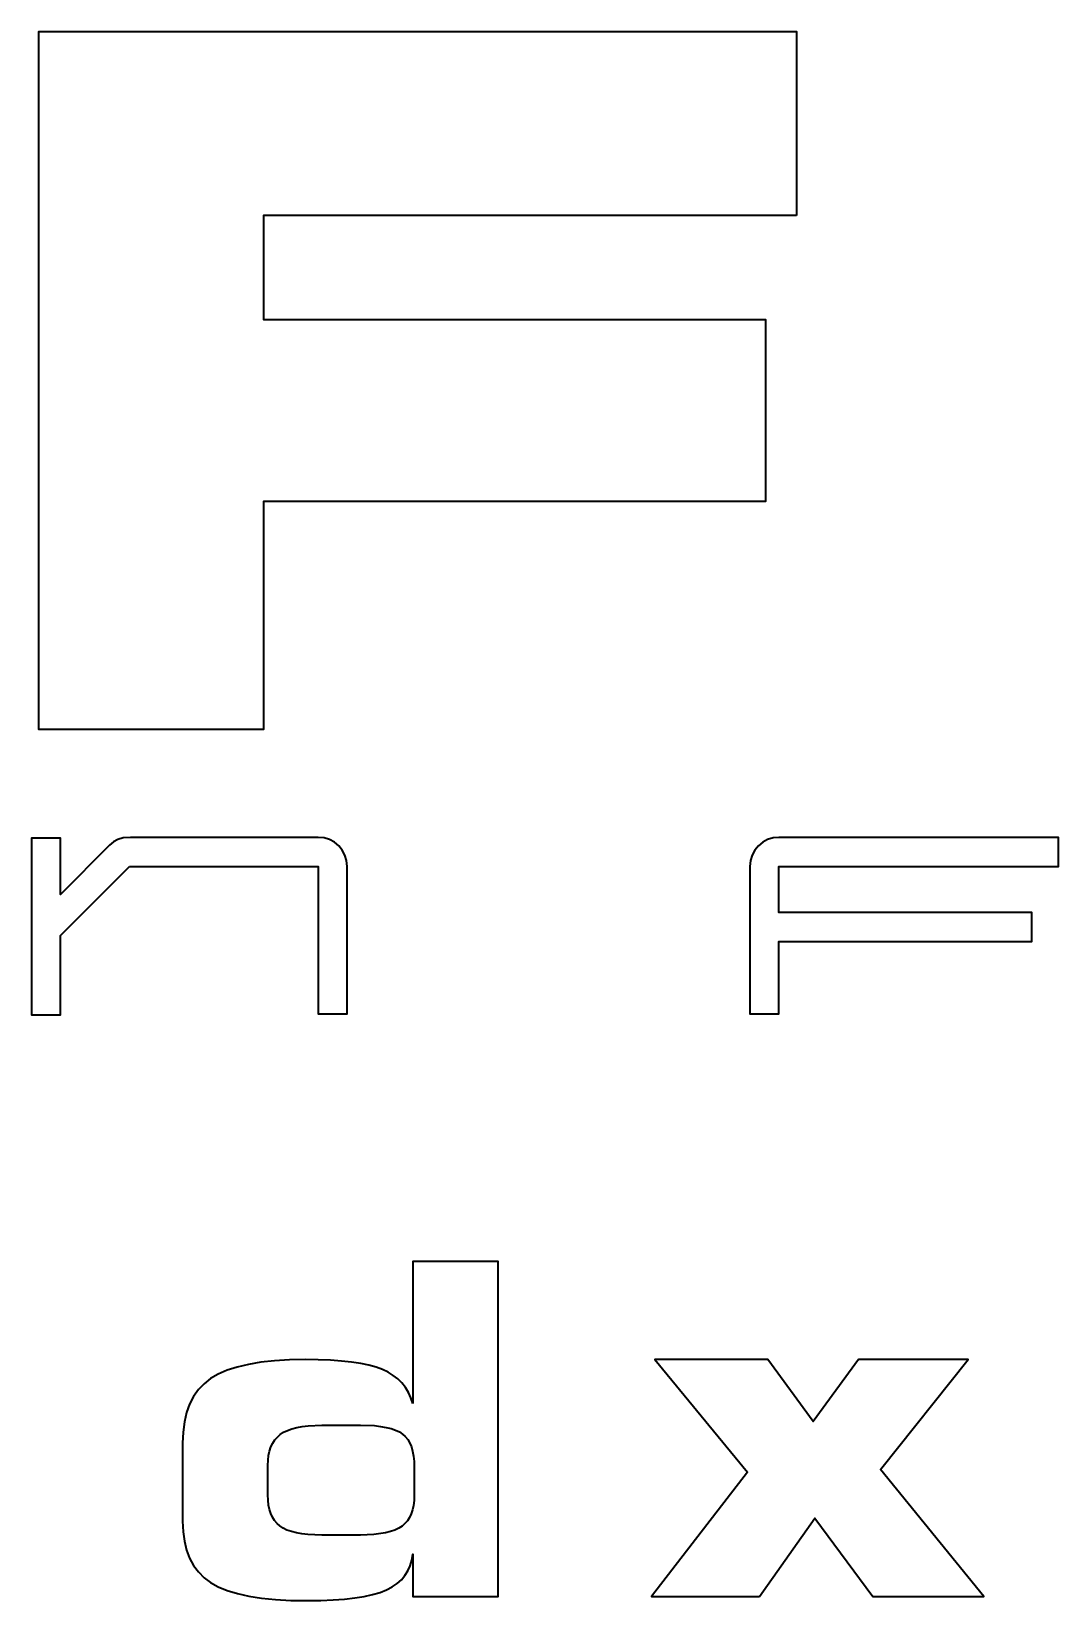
# Model space of a CAD drawing. Header units: centimetres. Extents: x -9.7 to 9.7, y -8.7 to 8.7.
# Drawn here: x 6.068 to 6.709, y 7.549 to 8.528 of the extents above; entities that cross this region are included whole.
import ezdxf

# ---------------------------------------------------------------- set-up
doc = ezdxf.new("R2010")
doc.units = ezdxf.units.CM
doc.header["$MEASUREMENT"] = 0
doc.layers.add('layer 1', color=7, linetype='Continuous')

msp = doc.modelspace()

# ---------------------------------------------------------------- linework, layer by layer
at = {"layer": 'layer 1', "color": 250, "lineweight": 35}
for points, knots in [([(6.54561, 8.41337), (6.54561, 8.41337), (6.54561, 8.52812), (6.54561, 8.52812), (6.54561, 8.52812), (6.54561, 8.52812), (6.07308, 8.52812), (6.07308, 8.52812), (6.07308, 8.52812), (6.07308, 8.52812), (6.07308, 8.09273), (6.07308, 8.09273), (6.07308, 8.09273), (6.07308, 8.09273), (6.21316, 8.09273), (6.21316, 8.09273), (6.21316, 8.09273), (6.21316, 8.09273), (6.21316, 8.23489), (6.21316, 8.23489), (6.21316, 8.23489), (6.21316, 8.23489), (6.52632, 8.23489), (6.52632, 8.23489), (6.52632, 8.23489), (6.52632, 8.23489), (6.52632, 8.34852), (6.52632, 8.34852), (6.52632, 8.34852), (6.52632, 8.34852), (6.21316, 8.34852), (6.21316, 8.34852), (6.21316, 8.34852), (6.21316, 8.34852), (6.21316, 8.41337), (6.21316, 8.41337), (6.21316, 8.41337), (6.21316, 8.41337), (6.54561, 8.41337), (6.54561, 8.41337)], [0, 0, 0, 0, 0.090909, 0.090909, 0.090909, 0.090909, 0.181818, 0.181818, 0.181818, 0.181818, 0.272727, 0.272727, 0.272727, 0.272727, 0.363636, 0.363636, 0.363636, 0.363636, 0.454545, 0.454545, 0.454545, 0.454545, 0.545455, 0.545455, 0.545455, 0.545455, 0.636364, 0.636364, 0.636364, 0.636364, 0.727273, 0.727273, 0.727273, 0.727273, 0.818182, 0.818182, 0.818182, 0.818182, 1, 1, 1, 1]), ([(6.12958, 8.00732), (6.12958, 8.00732), (6.08648, 7.96423), (6.08648, 7.96423), (6.08648, 7.96423), (6.08648, 7.96423), (6.08648, 7.91478), (6.08648, 7.91478), (6.08648, 7.91478), (6.08648, 7.91478), (6.06839, 7.91478), (6.06839, 7.91478), (6.06839, 7.91478), (6.06839, 7.91478), (6.06839, 8.02483), (6.06839, 8.02483), (6.06839, 8.02483), (6.06839, 8.02483), (6.08648, 8.02483), (6.08648, 8.02483), (6.08648, 8.02483), (6.08648, 8.02483), (6.08648, 7.98982), (6.08648, 7.98982), (6.08648, 7.98982), (6.08648, 7.98982), (6.11721, 8.02053), (6.11721, 8.02053), (6.11721, 8.02053), (6.11721, 8.02053), (6.11958, 8.02259), (6.11958, 8.02259), (6.11958, 8.02259), (6.11958, 8.02259), (6.12231, 8.02412), (6.12231, 8.02412), (6.12231, 8.02412), (6.12231, 8.02412), (6.12574, 8.02508), (6.12574, 8.02508), (6.12574, 8.02508), (6.12574, 8.02508), (6.1302, 8.02542), (6.1302, 8.02542), (6.1302, 8.02542), (6.1302, 8.02542), (6.24734, 8.02542), (6.24734, 8.02542), (6.24734, 8.02542), (6.24734, 8.02542), (6.25098, 8.02505), (6.25098, 8.02505), (6.25098, 8.02505), (6.25098, 8.02505), (6.25438, 8.02399), (6.25438, 8.02399), (6.25438, 8.02399), (6.25438, 8.02399), (6.25745, 8.02233), (6.25745, 8.02233), (6.25745, 8.02233), (6.25745, 8.02233), (6.26013, 8.02011), (6.26013, 8.02011), (6.26013, 8.02011), (6.26013, 8.02011), (6.26233, 8.01744), (6.26233, 8.01744), (6.26233, 8.01744), (6.26233, 8.01744), (6.264, 8.01436), (6.264, 8.01436), (6.264, 8.01436), (6.264, 8.01436), (6.26505, 8.01096), (6.26505, 8.01096), (6.26505, 8.01096), (6.26505, 8.01096), (6.26542, 8.00732), (6.26542, 8.00732), (6.26542, 8.00732), (6.26542, 8.00732), (6.26542, 7.91537), (6.26542, 7.91537), (6.26542, 7.91537), (6.26542, 7.91537), (6.24734, 7.91537), (6.24734, 7.91537), (6.24734, 7.91537), (6.24734, 7.91537), (6.24734, 7.98924), (6.24734, 7.98924), (6.24734, 7.98924), (6.24734, 7.98924), (6.24734, 8.00732), (6.24734, 8.00732), (6.24734, 8.00732), (6.24734, 8.00732), (6.22925, 8.00732), (6.22925, 8.00732), (6.22925, 8.00732), (6.22925, 8.00732), (6.14076, 8.00732), (6.14076, 8.00732), (6.14076, 8.00732), (6.14076, 8.00732), (6.12958, 8.00732), (6.12958, 8.00732)], [0, 0, 0, 0, 0.035714, 0.035714, 0.035714, 0.035714, 0.071429, 0.071429, 0.071429, 0.071429, 0.107143, 0.107143, 0.107143, 0.107143, 0.142857, 0.142857, 0.142857, 0.142857, 0.178571, 0.178571, 0.178571, 0.178571, 0.214286, 0.214286, 0.214286, 0.214286, 0.25, 0.25, 0.25, 0.25, 0.285714, 0.285714, 0.285714, 0.285714, 0.321429, 0.321429, 0.321429, 0.321429, 0.357143, 0.357143, 0.357143, 0.357143, 0.392857, 0.392857, 0.392857, 0.392857, 0.428571, 0.428571, 0.428571, 0.428571, 0.464286, 0.464286, 0.464286, 0.464286, 0.5, 0.5, 0.5, 0.5, 0.535714, 0.535714, 0.535714, 0.535714, 0.571429, 0.571429, 0.571429, 0.571429, 0.607143, 0.607143, 0.607143, 0.607143, 0.642857, 0.642857, 0.642857, 0.642857, 0.678571, 0.678571, 0.678571, 0.678571, 0.714286, 0.714286, 0.714286, 0.714286, 0.75, 0.75, 0.75, 0.75, 0.785714, 0.785714, 0.785714, 0.785714, 0.821429, 0.821429, 0.821429, 0.821429, 0.857143, 0.857143, 0.857143, 0.857143, 0.892857, 0.892857, 0.892857, 0.892857, 0.928571, 0.928571, 0.928571, 0.928571, 1, 1, 1, 1]), ([(6.51663, 8.00732), (6.51663, 8.00732), (6.517, 8.01096), (6.517, 8.01096), (6.517, 8.01096), (6.517, 8.01096), (6.51805, 8.01436), (6.51805, 8.01436), (6.51805, 8.01436), (6.51805, 8.01436), (6.51972, 8.01744), (6.51972, 8.01744), (6.51972, 8.01744), (6.51972, 8.01744), (6.52193, 8.02011), (6.52193, 8.02011), (6.52193, 8.02011), (6.52193, 8.02011), (6.5246, 8.02233), (6.5246, 8.02233), (6.5246, 8.02233), (6.5246, 8.02233), (6.52768, 8.02399), (6.52768, 8.02399), (6.52768, 8.02399), (6.52768, 8.02399), (6.53107, 8.02505), (6.53107, 8.02505), (6.53107, 8.02505), (6.53107, 8.02505), (6.53472, 8.02542), (6.53472, 8.02542), (6.53472, 8.02542), (6.53472, 8.02542), (6.70923, 8.02542), (6.70923, 8.02542), (6.70923, 8.02542), (6.70923, 8.02542), (6.70923, 8.00732), (6.70923, 8.00732), (6.70923, 8.00732), (6.70923, 8.00732), (6.55282, 8.00732), (6.55282, 8.00732), (6.55282, 8.00732), (6.55282, 8.00732), (6.53472, 8.00732), (6.53472, 8.00732), (6.53472, 8.00732), (6.53472, 8.00732), (6.53472, 7.98924), (6.53472, 7.98924), (6.53472, 7.98924), (6.53472, 7.98924), (6.53472, 7.97858), (6.53472, 7.97858), (6.53472, 7.97858), (6.53472, 7.97858), (6.69262, 7.97858), (6.69262, 7.97858), (6.69262, 7.97858), (6.69262, 7.97858), (6.69262, 7.9605), (6.69262, 7.9605), (6.69262, 7.9605), (6.69262, 7.9605), (6.53472, 7.9605), (6.53472, 7.9605), (6.53472, 7.9605), (6.53472, 7.9605), (6.53472, 7.91537), (6.53472, 7.91537), (6.53472, 7.91537), (6.53472, 7.91537), (6.51663, 7.91537), (6.51663, 7.91537), (6.51663, 7.91537), (6.51663, 7.91537), (6.51663, 8.00732), (6.51663, 8.00732)], [0, 0, 0, 0, 0.047619, 0.047619, 0.047619, 0.047619, 0.095238, 0.095238, 0.095238, 0.095238, 0.142857, 0.142857, 0.142857, 0.142857, 0.190476, 0.190476, 0.190476, 0.190476, 0.238095, 0.238095, 0.238095, 0.238095, 0.285714, 0.285714, 0.285714, 0.285714, 0.333333, 0.333333, 0.333333, 0.333333, 0.380952, 0.380952, 0.380952, 0.380952, 0.428571, 0.428571, 0.428571, 0.428571, 0.47619, 0.47619, 0.47619, 0.47619, 0.52381, 0.52381, 0.52381, 0.52381, 0.571429, 0.571429, 0.571429, 0.571429, 0.619048, 0.619048, 0.619048, 0.619048, 0.666667, 0.666667, 0.666667, 0.666667, 0.714286, 0.714286, 0.714286, 0.714286, 0.761905, 0.761905, 0.761905, 0.761905, 0.809524, 0.809524, 0.809524, 0.809524, 0.857143, 0.857143, 0.857143, 0.857143, 0.904762, 0.904762, 0.904762, 0.904762, 1, 1, 1, 1]), ([(6.30641, 7.67233), (6.30641, 7.67233), (6.30641, 7.76089), (6.30641, 7.76089), (6.30641, 7.76089), (6.30641, 7.76089), (6.35959, 7.76089), (6.35959, 7.76089), (6.35959, 7.76089), (6.35959, 7.76089), (6.35959, 7.55196), (6.35959, 7.55196), (6.35959, 7.55196), (6.35959, 7.55196), (6.30641, 7.55196), (6.30641, 7.55196), (6.30641, 7.55196), (6.30641, 7.55196), (6.30641, 7.57839), (6.30641, 7.57839), (6.30641, 7.57839), (6.30641, 7.57839), (6.3058, 7.57463), (6.3058, 7.57463), (6.3058, 7.57463), (6.3058, 7.57463), (6.30476, 7.57113), (6.30476, 7.57113), (6.30476, 7.57113), (6.30476, 7.57113), (6.30332, 7.56793), (6.30332, 7.56793), (6.30332, 7.56793), (6.30332, 7.56793), (6.30147, 7.56499), (6.30147, 7.56499), (6.30147, 7.56499), (6.30147, 7.56499), (6.2992, 7.56235), (6.2992, 7.56235), (6.2992, 7.56235), (6.2992, 7.56235), (6.29652, 7.55998), (6.29652, 7.55998), (6.29652, 7.55998), (6.29652, 7.55998), (6.29344, 7.55789), (6.29344, 7.55789), (6.29344, 7.55789), (6.29344, 7.55789), (6.28994, 7.55608), (6.28994, 7.55608), (6.28994, 7.55608), (6.28994, 7.55608), (6.28593, 7.55452), (6.28593, 7.55452), (6.28593, 7.55452), (6.28593, 7.55452), (6.2813, 7.55316), (6.2813, 7.55316), (6.2813, 7.55316), (6.2813, 7.55316), (6.27606, 7.552), (6.27606, 7.552), (6.27606, 7.552), (6.27606, 7.552), (6.2702, 7.55106), (6.2702, 7.55106), (6.2702, 7.55106), (6.2702, 7.55106), (6.26372, 7.55032), (6.26372, 7.55032), (6.26372, 7.55032), (6.26372, 7.55032), (6.25663, 7.54979), (6.25663, 7.54979), (6.25663, 7.54979), (6.25663, 7.54979), (6.24892, 7.54948), (6.24892, 7.54948), (6.24892, 7.54948), (6.24892, 7.54948), (6.24061, 7.54938), (6.24061, 7.54938), (6.24061, 7.54938), (6.24061, 7.54938), (6.23027, 7.54955), (6.23027, 7.54955), (6.23027, 7.54955), (6.23027, 7.54955), (6.22072, 7.55008), (6.22072, 7.55008), (6.22072, 7.55008), (6.22072, 7.55008), (6.21199, 7.55095), (6.21199, 7.55095), (6.21199, 7.55095), (6.21199, 7.55095), (6.20403, 7.55219), (6.20403, 7.55219), (6.20403, 7.55219), (6.20403, 7.55219), (6.19689, 7.55377), (6.19689, 7.55377), (6.19689, 7.55377), (6.19689, 7.55377), (6.19053, 7.5557), (6.19053, 7.5557), (6.19053, 7.5557), (6.19053, 7.5557), (6.18497, 7.55799), (6.18497, 7.55799), (6.18497, 7.55799), (6.18497, 7.55799), (6.18021, 7.56063), (6.18021, 7.56063), (6.18021, 7.56063), (6.18021, 7.56063), (6.17612, 7.56367), (6.17612, 7.56367), (6.17612, 7.56367), (6.17612, 7.56367), (6.17257, 7.56723), (6.17257, 7.56723), (6.17257, 7.56723), (6.17257, 7.56723), (6.16957, 7.57127), (6.16957, 7.57127), (6.16957, 7.57127), (6.16957, 7.57127), (6.16712, 7.57581), (6.16712, 7.57581), (6.16712, 7.57581), (6.16712, 7.57581), (6.1652, 7.58084), (6.1652, 7.58084), (6.1652, 7.58084), (6.1652, 7.58084), (6.16384, 7.58636), (6.16384, 7.58636), (6.16384, 7.58636), (6.16384, 7.58636), (6.16301, 7.59236), (6.16301, 7.59236), (6.16301, 7.59236), (6.16301, 7.59236), (6.16274, 7.59886), (6.16274, 7.59886), (6.16274, 7.59886), (6.16274, 7.59886), (6.16274, 7.64766), (6.16274, 7.64766), (6.16274, 7.64766), (6.16274, 7.64766), (6.16301, 7.65451), (6.16301, 7.65451), (6.16301, 7.65451), (6.16301, 7.65451), (6.16384, 7.66084), (6.16384, 7.66084), (6.16384, 7.66084), (6.16384, 7.66084), (6.1652, 7.66665), (6.1652, 7.66665), (6.1652, 7.66665), (6.1652, 7.66665), (6.16712, 7.67194), (6.16712, 7.67194), (6.16712, 7.67194), (6.16712, 7.67194), (6.16957, 7.67672), (6.16957, 7.67672), (6.16957, 7.67672), (6.16957, 7.67672), (6.17257, 7.68096), (6.17257, 7.68096), (6.17257, 7.68096), (6.17257, 7.68096), (6.17612, 7.68469), (6.17612, 7.68469), (6.17612, 7.68469), (6.17612, 7.68469), (6.18021, 7.6879), (6.18021, 7.6879), (6.18021, 7.6879), (6.18021, 7.6879), (6.18496, 7.69065), (6.18496, 7.69065), (6.18496, 7.69065), (6.18496, 7.69065), (6.19047, 7.69305), (6.19047, 7.69305), (6.19047, 7.69305), (6.19047, 7.69305), (6.19674, 7.69507), (6.19674, 7.69507), (6.19674, 7.69507), (6.19674, 7.69507), (6.20379, 7.69673), (6.20379, 7.69673), (6.20379, 7.69673), (6.20379, 7.69673), (6.2116, 7.69802), (6.2116, 7.69802), (6.2116, 7.69802), (6.2116, 7.69802), (6.22016, 7.69894), (6.22016, 7.69894), (6.22016, 7.69894), (6.22016, 7.69894), (6.2295, 7.6995), (6.2295, 7.6995), (6.2295, 7.6995), (6.2295, 7.6995), (6.23961, 7.69967), (6.23961, 7.69967), (6.23961, 7.69967), (6.23961, 7.69967), (6.25506, 7.69928), (6.25506, 7.69928), (6.25506, 7.69928), (6.25506, 7.69928), (6.26192, 7.69881), (6.26192, 7.69881), (6.26192, 7.69881), (6.26192, 7.69881), (6.2682, 7.69812), (6.2682, 7.69812), (6.2682, 7.69812), (6.2682, 7.69812), (6.27388, 7.69726), (6.27388, 7.69726), (6.27388, 7.69726), (6.27388, 7.69726), (6.27899, 7.69619), (6.27899, 7.69619), (6.27899, 7.69619), (6.27899, 7.69619), (6.28351, 7.69494), (6.28351, 7.69494), (6.28351, 7.69494), (6.28351, 7.69494), (6.28744, 7.69349), (6.28744, 7.69349), (6.28744, 7.69349), (6.28744, 7.69349), (6.29095, 7.69181), (6.29095, 7.69181), (6.29095, 7.69181), (6.29095, 7.69181), (6.29413, 7.68985), (6.29413, 7.68985), (6.29413, 7.68985), (6.29413, 7.68985), (6.29698, 7.68763), (6.29698, 7.68763), (6.29698, 7.68763), (6.29698, 7.68763), (6.2995, 7.68513), (6.2995, 7.68513), (6.2995, 7.68513), (6.2995, 7.68513), (6.3017, 7.68234), (6.3017, 7.68234), (6.3017, 7.68234), (6.3017, 7.68234), (6.30359, 7.67928), (6.30359, 7.67928), (6.30359, 7.67928), (6.30359, 7.67928), (6.30516, 7.67595), (6.30516, 7.67595), (6.30516, 7.67595), (6.30516, 7.67595), (6.30641, 7.67233), (6.30641, 7.67233)], [0, 0, 0, 0, 0.014286, 0.014286, 0.014286, 0.014286, 0.028571, 0.028571, 0.028571, 0.028571, 0.042857, 0.042857, 0.042857, 0.042857, 0.057143, 0.057143, 0.057143, 0.057143, 0.071429, 0.071429, 0.071429, 0.071429, 0.085714, 0.085714, 0.085714, 0.085714, 0.1, 0.1, 0.1, 0.1, 0.114286, 0.114286, 0.114286, 0.114286, 0.128571, 0.128571, 0.128571, 0.128571, 0.142857, 0.142857, 0.142857, 0.142857, 0.157143, 0.157143, 0.157143, 0.157143, 0.171429, 0.171429, 0.171429, 0.171429, 0.185714, 0.185714, 0.185714, 0.185714, 0.2, 0.2, 0.2, 0.2, 0.214286, 0.214286, 0.214286, 0.214286, 0.228571, 0.228571, 0.228571, 0.228571, 0.242857, 0.242857, 0.242857, 0.242857, 0.257143, 0.257143, 0.257143, 0.257143, 0.271429, 0.271429, 0.271429, 0.271429, 0.285714, 0.285714, 0.285714, 0.285714, 0.3, 0.3, 0.3, 0.3, 0.314286, 0.314286, 0.314286, 0.314286, 0.328571, 0.328571, 0.328571, 0.328571, 0.342857, 0.342857, 0.342857, 0.342857, 0.357143, 0.357143, 0.357143, 0.357143, 0.371429, 0.371429, 0.371429, 0.371429, 0.385714, 0.385714, 0.385714, 0.385714, 0.4, 0.4, 0.4, 0.4, 0.414286, 0.414286, 0.414286, 0.414286, 0.428571, 0.428571, 0.428571, 0.428571, 0.442857, 0.442857, 0.442857, 0.442857, 0.457143, 0.457143, 0.457143, 0.457143, 0.471429, 0.471429, 0.471429, 0.471429, 0.485714, 0.485714, 0.485714, 0.485714, 0.5, 0.5, 0.5, 0.5, 0.514286, 0.514286, 0.514286, 0.514286, 0.528571, 0.528571, 0.528571, 0.528571, 0.542857, 0.542857, 0.542857, 0.542857, 0.557143, 0.557143, 0.557143, 0.557143, 0.571429, 0.571429, 0.571429, 0.571429, 0.585714, 0.585714, 0.585714, 0.585714, 0.6, 0.6, 0.6, 0.6, 0.614286, 0.614286, 0.614286, 0.614286, 0.628571, 0.628571, 0.628571, 0.628571, 0.642857, 0.642857, 0.642857, 0.642857, 0.657143, 0.657143, 0.657143, 0.657143, 0.671429, 0.671429, 0.671429, 0.671429, 0.685714, 0.685714, 0.685714, 0.685714, 0.7, 0.7, 0.7, 0.7, 0.714286, 0.714286, 0.714286, 0.714286, 0.728571, 0.728571, 0.728571, 0.728571, 0.742857, 0.742857, 0.742857, 0.742857, 0.757143, 0.757143, 0.757143, 0.757143, 0.771429, 0.771429, 0.771429, 0.771429, 0.785714, 0.785714, 0.785714, 0.785714, 0.8, 0.8, 0.8, 0.8, 0.814286, 0.814286, 0.814286, 0.814286, 0.828571, 0.828571, 0.828571, 0.828571, 0.842857, 0.842857, 0.842857, 0.842857, 0.857143, 0.857143, 0.857143, 0.857143, 0.871429, 0.871429, 0.871429, 0.871429, 0.885714, 0.885714, 0.885714, 0.885714, 0.9, 0.9, 0.9, 0.9, 0.914286, 0.914286, 0.914286, 0.914286, 0.928571, 0.928571, 0.928571, 0.928571, 0.942857, 0.942857, 0.942857, 0.942857, 0.957143, 0.957143, 0.957143, 0.957143, 0.971429, 0.971429, 0.971429, 0.971429, 1, 1, 1, 1]), ([(6.52253, 7.55196), (6.52253, 7.55196), (6.45529, 7.55196), (6.45529, 7.55196), (6.45529, 7.55196), (6.45529, 7.55196), (6.51511, 7.62956), (6.51511, 7.62956), (6.51511, 7.62956), (6.51511, 7.62956), (6.45725, 7.69967), (6.45725, 7.69967), (6.45725, 7.69967), (6.45725, 7.69967), (6.52772, 7.69967), (6.52772, 7.69967), (6.52772, 7.69967), (6.52772, 7.69967), (6.55607, 7.66112), (6.55607, 7.66112), (6.55607, 7.66112), (6.55607, 7.66112), (6.58432, 7.69967), (6.58432, 7.69967), (6.58432, 7.69967), (6.58432, 7.69967), (6.65282, 7.69967), (6.65282, 7.69967), (6.65282, 7.69967), (6.65282, 7.69967), (6.59806, 7.63123), (6.59806, 7.63123), (6.59806, 7.63123), (6.59806, 7.63123), (6.66249, 7.55196), (6.66249, 7.55196), (6.66249, 7.55196), (6.66249, 7.55196), (6.59327, 7.55196), (6.59327, 7.55196), (6.59327, 7.55196), (6.59327, 7.55196), (6.55707, 7.60078), (6.55707, 7.60078), (6.55707, 7.60078), (6.55707, 7.60078), (6.52253, 7.55196), (6.52253, 7.55196)], [0, 0, 0, 0, 0.076923, 0.076923, 0.076923, 0.076923, 0.153846, 0.153846, 0.153846, 0.153846, 0.230769, 0.230769, 0.230769, 0.230769, 0.307692, 0.307692, 0.307692, 0.307692, 0.384615, 0.384615, 0.384615, 0.384615, 0.461538, 0.461538, 0.461538, 0.461538, 0.538462, 0.538462, 0.538462, 0.538462, 0.615385, 0.615385, 0.615385, 0.615385, 0.692308, 0.692308, 0.692308, 0.692308, 0.769231, 0.769231, 0.769231, 0.769231, 0.846154, 0.846154, 0.846154, 0.846154, 1, 1, 1, 1]), ([(6.27362, 7.59019), (6.27362, 7.59019), (6.28213, 7.59055), (6.28213, 7.59055), (6.28213, 7.59055), (6.28213, 7.59055), (6.28931, 7.59162), (6.28931, 7.59162), (6.28931, 7.59162), (6.28931, 7.59162), (6.29239, 7.59242), (6.29239, 7.59242), (6.29239, 7.59242), (6.29239, 7.59242), (6.29513, 7.59339), (6.29513, 7.59339), (6.29513, 7.59339), (6.29513, 7.59339), (6.29755, 7.59455), (6.29755, 7.59455), (6.29755, 7.59455), (6.29755, 7.59455), (6.29962, 7.59588), (6.29962, 7.59588), (6.29962, 7.59588), (6.29962, 7.59588), (6.30141, 7.59742), (6.30141, 7.59742), (6.30141, 7.59742), (6.30141, 7.59742), (6.30296, 7.59921), (6.30296, 7.59921), (6.30296, 7.59921), (6.30296, 7.59921), (6.30428, 7.60123), (6.30428, 7.60123), (6.30428, 7.60123), (6.30428, 7.60123), (6.30535, 7.6035), (6.30535, 7.6035), (6.30535, 7.6035), (6.30535, 7.6035), (6.3062, 7.60601), (6.3062, 7.60601), (6.3062, 7.60601), (6.3062, 7.60601), (6.3068, 7.60877), (6.3068, 7.60877), (6.3068, 7.60877), (6.3068, 7.60877), (6.30716, 7.61175), (6.30716, 7.61175), (6.30716, 7.61175), (6.30716, 7.61175), (6.30729, 7.61499), (6.30729, 7.61499), (6.30729, 7.61499), (6.30729, 7.61499), (6.30729, 7.63266), (6.30729, 7.63266), (6.30729, 7.63266), (6.30729, 7.63266), (6.30717, 7.63624), (6.30717, 7.63624), (6.30717, 7.63624), (6.30717, 7.63624), (6.30682, 7.63953), (6.30682, 7.63953), (6.30682, 7.63953), (6.30682, 7.63953), (6.30625, 7.64253), (6.30625, 7.64253), (6.30625, 7.64253), (6.30625, 7.64253), (6.30545, 7.64524), (6.30545, 7.64524), (6.30545, 7.64524), (6.30545, 7.64524), (6.30442, 7.64766), (6.30442, 7.64766), (6.30442, 7.64766), (6.30442, 7.64766), (6.30316, 7.6498), (6.30316, 7.6498), (6.30316, 7.6498), (6.30316, 7.6498), (6.30167, 7.65166), (6.30167, 7.65166), (6.30167, 7.65166), (6.30167, 7.65166), (6.29995, 7.65322), (6.29995, 7.65322), (6.29995, 7.65322), (6.29995, 7.65322), (6.29795, 7.65455), (6.29795, 7.65455), (6.29795, 7.65455), (6.29795, 7.65455), (6.29559, 7.6557), (6.29559, 7.6557), (6.29559, 7.6557), (6.29559, 7.6557), (6.29285, 7.65666), (6.29285, 7.65666), (6.29285, 7.65666), (6.29285, 7.65666), (6.28974, 7.65745), (6.28974, 7.65745), (6.28974, 7.65745), (6.28974, 7.65745), (6.28627, 7.65808), (6.28627, 7.65808), (6.28627, 7.65808), (6.28627, 7.65808), (6.28242, 7.65851), (6.28242, 7.65851), (6.28242, 7.65851), (6.28242, 7.65851), (6.27362, 7.65886), (6.27362, 7.65886), (6.27362, 7.65886), (6.27362, 7.65886), (6.24951, 7.65886), (6.24951, 7.65886), (6.24951, 7.65886), (6.24951, 7.65886), (6.24114, 7.65849), (6.24114, 7.65849), (6.24114, 7.65849), (6.24114, 7.65849), (6.23742, 7.65803), (6.23742, 7.65803), (6.23742, 7.65803), (6.23742, 7.65803), (6.23404, 7.65739), (6.23404, 7.65739), (6.23404, 7.65739), (6.23404, 7.65739), (6.23097, 7.65657), (6.23097, 7.65657), (6.23097, 7.65657), (6.23097, 7.65657), (6.2282, 7.65555), (6.2282, 7.65555), (6.2282, 7.65555), (6.2282, 7.65555), (6.22577, 7.65436), (6.22577, 7.65436), (6.22577, 7.65436), (6.22577, 7.65436), (6.22365, 7.65298), (6.22365, 7.65298), (6.22365, 7.65298), (6.22365, 7.65298), (6.22183, 7.65139), (6.22183, 7.65139), (6.22183, 7.65139), (6.22183, 7.65139), (6.22026, 7.64956), (6.22026, 7.64956), (6.22026, 7.64956), (6.22026, 7.64956), (6.21893, 7.6475), (6.21893, 7.6475), (6.21893, 7.6475), (6.21893, 7.6475), (6.21783, 7.6452), (6.21783, 7.6452), (6.21783, 7.6452), (6.21783, 7.6452), (6.21699, 7.64266), (6.21699, 7.64266), (6.21699, 7.64266), (6.21699, 7.64266), (6.21638, 7.6399), (6.21638, 7.6399), (6.21638, 7.6399), (6.21638, 7.6399), (6.21602, 7.63688), (6.21602, 7.63688), (6.21602, 7.63688), (6.21602, 7.63688), (6.21589, 7.63363), (6.21589, 7.63363), (6.21589, 7.63363), (6.21589, 7.63363), (6.21589, 7.61527), (6.21589, 7.61527), (6.21589, 7.61527), (6.21589, 7.61527), (6.21601, 7.612), (6.21601, 7.612), (6.21601, 7.612), (6.21601, 7.612), (6.21637, 7.60898), (6.21637, 7.60898), (6.21637, 7.60898), (6.21637, 7.60898), (6.21695, 7.60619), (6.21695, 7.60619), (6.21695, 7.60619), (6.21695, 7.60619), (6.21777, 7.60365), (6.21777, 7.60365), (6.21777, 7.60365), (6.21777, 7.60365), (6.21882, 7.60135), (6.21882, 7.60135), (6.21882, 7.60135), (6.21882, 7.60135), (6.22012, 7.59929), (6.22012, 7.59929), (6.22012, 7.59929), (6.22012, 7.59929), (6.22165, 7.59749), (6.22165, 7.59749), (6.22165, 7.59749), (6.22165, 7.59749), (6.22341, 7.59593), (6.22341, 7.59593), (6.22341, 7.59593), (6.22341, 7.59593), (6.22546, 7.59459), (6.22546, 7.59459), (6.22546, 7.59459), (6.22546, 7.59459), (6.22785, 7.59341), (6.22785, 7.59341), (6.22785, 7.59341), (6.22785, 7.59341), (6.2306, 7.59243), (6.2306, 7.59243), (6.2306, 7.59243), (6.2306, 7.59243), (6.23369, 7.59162), (6.23369, 7.59162), (6.23369, 7.59162), (6.23369, 7.59162), (6.23713, 7.591), (6.23713, 7.591), (6.23713, 7.591), (6.23713, 7.591), (6.2409, 7.59055), (6.2409, 7.59055), (6.2409, 7.59055), (6.2409, 7.59055), (6.24951, 7.59019), (6.24951, 7.59019), (6.24951, 7.59019), (6.24951, 7.59019), (6.27362, 7.59019), (6.27362, 7.59019)], [0, 0, 0, 0, 0.015625, 0.015625, 0.015625, 0.015625, 0.03125, 0.03125, 0.03125, 0.03125, 0.046875, 0.046875, 0.046875, 0.046875, 0.0625, 0.0625, 0.0625, 0.0625, 0.078125, 0.078125, 0.078125, 0.078125, 0.09375, 0.09375, 0.09375, 0.09375, 0.109375, 0.109375, 0.109375, 0.109375, 0.125, 0.125, 0.125, 0.125, 0.140625, 0.140625, 0.140625, 0.140625, 0.15625, 0.15625, 0.15625, 0.15625, 0.171875, 0.171875, 0.171875, 0.171875, 0.1875, 0.1875, 0.1875, 0.1875, 0.203125, 0.203125, 0.203125, 0.203125, 0.21875, 0.21875, 0.21875, 0.21875, 0.234375, 0.234375, 0.234375, 0.234375, 0.25, 0.25, 0.25, 0.25, 0.265625, 0.265625, 0.265625, 0.265625, 0.28125, 0.28125, 0.28125, 0.28125, 0.296875, 0.296875, 0.296875, 0.296875, 0.3125, 0.3125, 0.3125, 0.3125, 0.328125, 0.328125, 0.328125, 0.328125, 0.34375, 0.34375, 0.34375, 0.34375, 0.359375, 0.359375, 0.359375, 0.359375, 0.375, 0.375, 0.375, 0.375, 0.390625, 0.390625, 0.390625, 0.390625, 0.40625, 0.40625, 0.40625, 0.40625, 0.421875, 0.421875, 0.421875, 0.421875, 0.4375, 0.4375, 0.4375, 0.4375, 0.453125, 0.453125, 0.453125, 0.453125, 0.46875, 0.46875, 0.46875, 0.46875, 0.484375, 0.484375, 0.484375, 0.484375, 0.5, 0.5, 0.5, 0.5, 0.515625, 0.515625, 0.515625, 0.515625, 0.53125, 0.53125, 0.53125, 0.53125, 0.546875, 0.546875, 0.546875, 0.546875, 0.5625, 0.5625, 0.5625, 0.5625, 0.578125, 0.578125, 0.578125, 0.578125, 0.59375, 0.59375, 0.59375, 0.59375, 0.609375, 0.609375, 0.609375, 0.609375, 0.625, 0.625, 0.625, 0.625, 0.640625, 0.640625, 0.640625, 0.640625, 0.65625, 0.65625, 0.65625, 0.65625, 0.671875, 0.671875, 0.671875, 0.671875, 0.6875, 0.6875, 0.6875, 0.6875, 0.703125, 0.703125, 0.703125, 0.703125, 0.71875, 0.71875, 0.71875, 0.71875, 0.734375, 0.734375, 0.734375, 0.734375, 0.75, 0.75, 0.75, 0.75, 0.765625, 0.765625, 0.765625, 0.765625, 0.78125, 0.78125, 0.78125, 0.78125, 0.796875, 0.796875, 0.796875, 0.796875, 0.8125, 0.8125, 0.8125, 0.8125, 0.828125, 0.828125, 0.828125, 0.828125, 0.84375, 0.84375, 0.84375, 0.84375, 0.859375, 0.859375, 0.859375, 0.859375, 0.875, 0.875, 0.875, 0.875, 0.890625, 0.890625, 0.890625, 0.890625, 0.90625, 0.90625, 0.90625, 0.90625, 0.921875, 0.921875, 0.921875, 0.921875, 0.9375, 0.9375, 0.9375, 0.9375, 0.953125, 0.953125, 0.953125, 0.953125, 0.96875, 0.96875, 0.96875, 0.96875, 1, 1, 1, 1])]:
    msp.add_open_spline(points, degree=3, knots=knots, dxfattribs=at)

doc.saveas('drawing.dxf')
